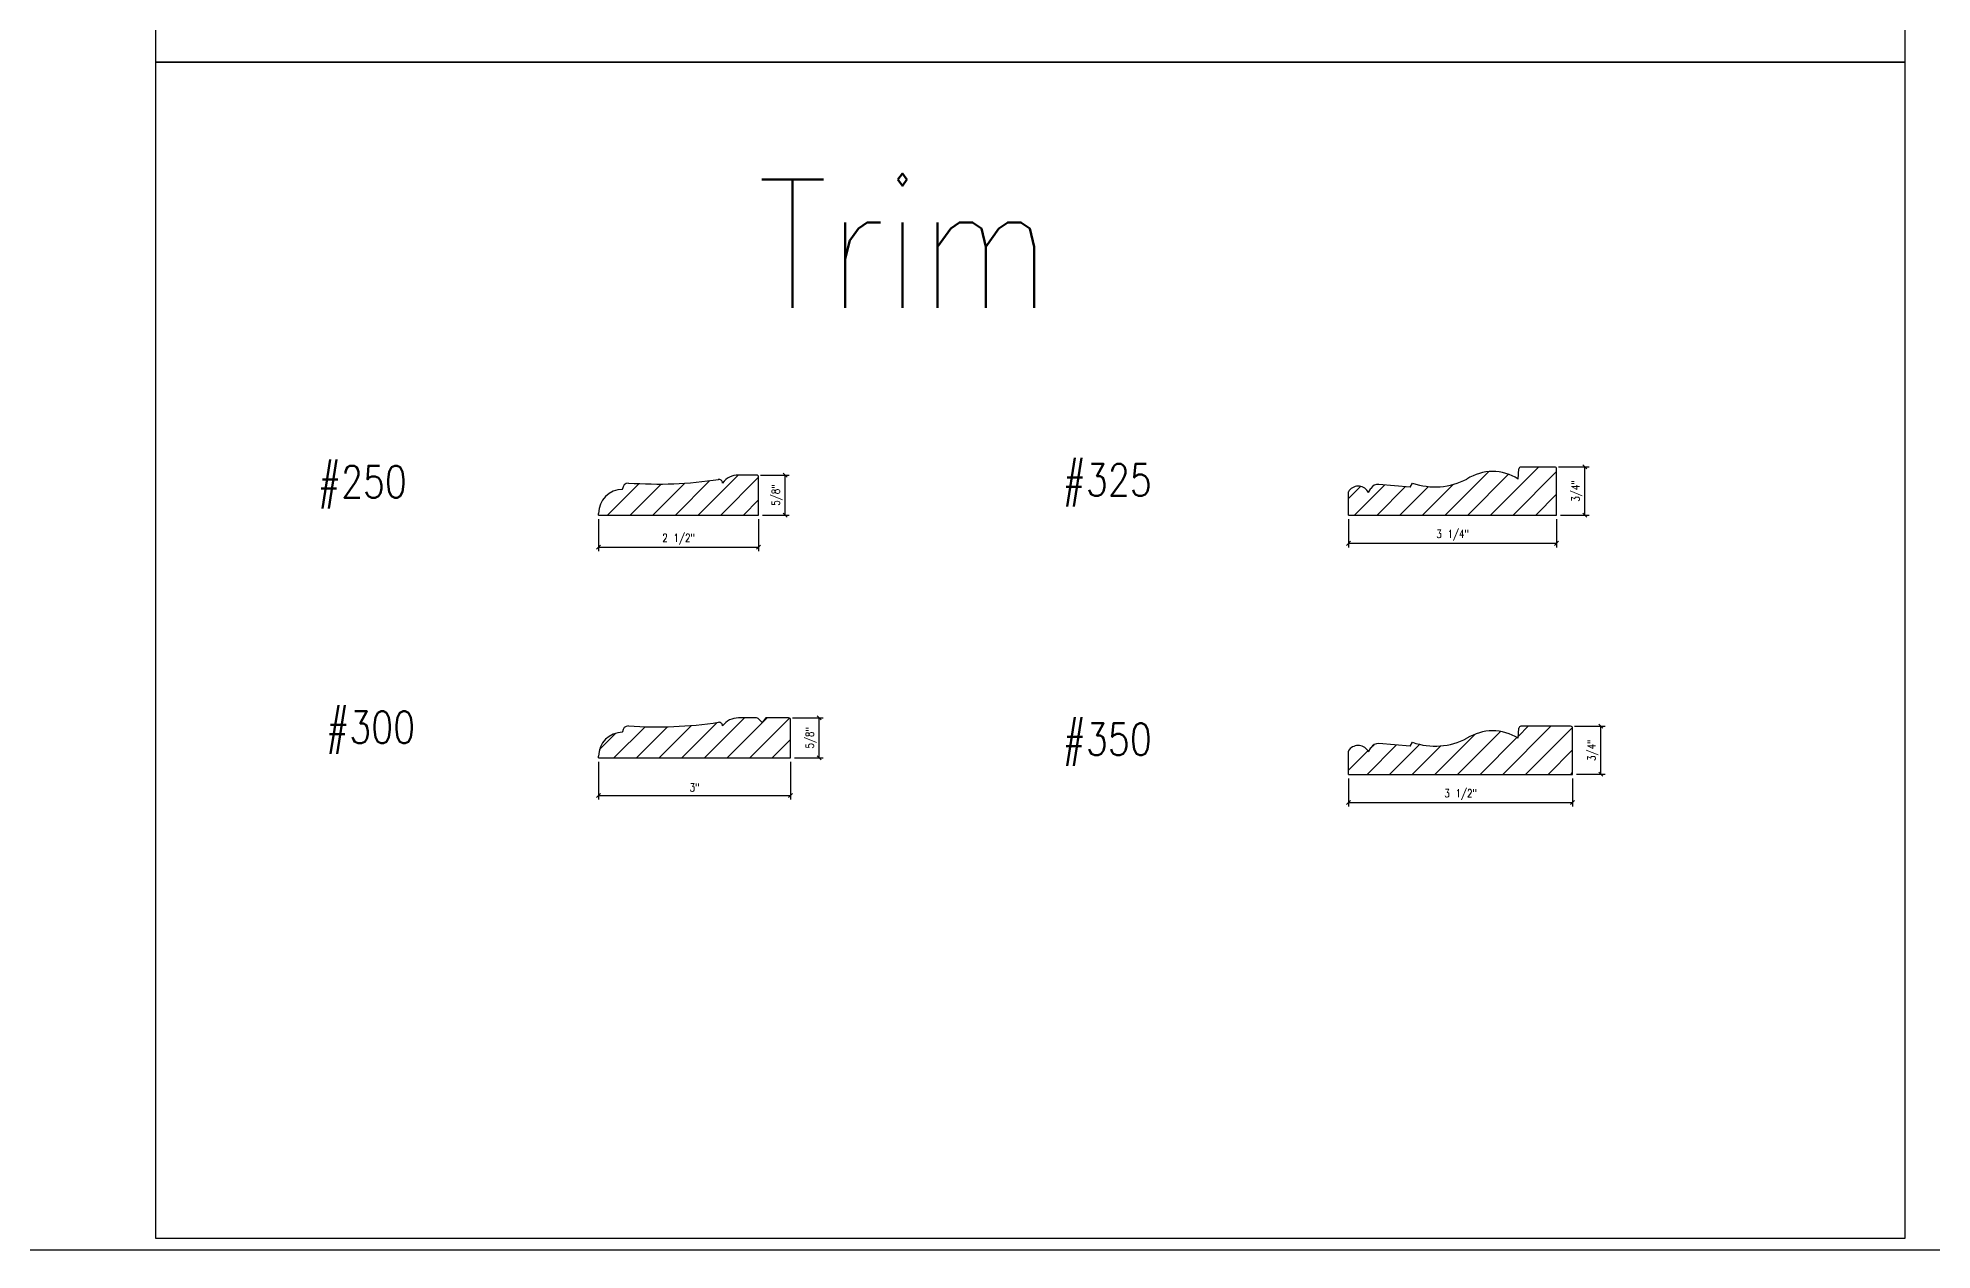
# Model space of a CAD drawing. Header units: inches. Extents: x 1985 to 11287, y 379 to 3234.
# Drawn here: x 8928.88 to 8958.47, y 1356.37 to 1375.3 of the extents above; entities that cross this region are included whole.
import ezdxf

# ---------------------------------------------------------------- set-up
doc = ezdxf.new("R2010")
doc.units = ezdxf.units.IN
doc.header["$MEASUREMENT"] = 0
doc.layers.get('0').update_dxf_attribs({"linetype": 'CONTINUOUS'})
doc.layers.get('Defpoints').update_dxf_attribs({"linetype": 'CONTINUOUS'})
for name, color, linetype in [('COTE1-1 99', 7, 'CONTINUOUS'), ('detail 99', 30, 'CONTINUOUS'), ('hatch 99', 1, 'CONTINUOUS'), ('separation 99', 3, 'CONTINUOUS'), ('wood detail 99', 7, 'CONTINUOUS')]:
    doc.layers.add(name, color=color, linetype=linetype)
doc.styles.get("Standard").update_dxf_attribs({"font": 'txt.shx', "width": 0.8})
doc.dimstyles.new('Muntin', dxfattribs={"dimtxt": 0.125, "dimasz": 0.0625, "dimexe": 0.0625, "dimexo": 0.0625, "dimgap": 0.0625, "dimtad": 1, "dimdec": 5, "dimzin": 0, "dimdsep": 46, "dimlunit": 5, "dimtxsty": 'Standard', "dimblk": 'OBLIQUE', "dimcen": 0.125, "dimclrd": 1, "dimclre": 1, "dimadec": 1, "dimazin": 0, "dimtfac": 0.375, "dimtdec": 5, "dimtmove": 0, "dimatfit": 3, "dimldrblk": 'OBLIQUE', "dimfxl": 1, "dimfrac": 2, "dimtolj": 1, "dimtzin": 0, "dimarcsym": 0})
pattern_1 = [(45, (1746.45071, -1435.8899), (-0.176776695, 0.176776695), [])]

# ---------------------------------------------------------------- blocks, each defined once
blk = doc.blocks.new('_OBLIQUE')
at = {"color": 0, "linetype": 'ByBlock'}
blk.add_line((-0.5, -0.5), (0.5, 0.5), dxfattribs=at)
blk = doc.blocks.new('*D3193')
at = {"layer": 'COTE1-1 99', "color": 1, "lineweight": -2, "transparency": 16777216}
for p, q in [((8949.355, 1367.782), (8949.355, 1367.34)), ((8952.605, 1367.782), (8952.605, 1367.34)), ((8949.355, 1367.403), (8952.605, 1367.403))]:
    blk.add_line(p, q, dxfattribs=at)
at = {"layer": 'Defpoints', "color": 0, "transparency": 16777216}
for p in [(8949.355, 1367.845), (8952.605, 1367.845), (8952.605, 1367.403)]:
    blk.add_point(p, dxfattribs=at)
at = {"layer": 'COTE1-1 99', "color": 1, "lineweight": -2, "transparency": 16777216, "xscale": 0.0625, "yscale": 0.0625, "zscale": 0.0625, "rotation": 180}
blk.add_blockref('_OBLIQUE', (8949.355, 1367.403), dxfattribs=at)
at = {"layer": 'COTE1-1 99', "color": 1, "lineweight": -2, "transparency": 16777216, "xscale": 0.0625, "yscale": 0.0625, "zscale": 0.0625}
blk.add_blockref('_OBLIQUE', (8952.605, 1367.403), dxfattribs=at)
at = {"layer": 'COTE1-1 99', "color": 0, "transparency": 16777216, "insert": (8950.98, 1367.528), "char_height": 0.125, "attachment_point": 5}
blk.add_mtext('\\A1;3 1/4"', dxfattribs=at)
blk = doc.blocks.new('*D3194')
at = {"layer": 'COTE1-1 99', "color": 1, "lineweight": -2, "transparency": 16777216}
for p, q in [((8952.636, 1368.595), (8953.111, 1368.595)), ((8953.048, 1367.845), (8953.048, 1368.595)), ((8952.668, 1367.845), (8953.111, 1367.845))]:
    blk.add_line(p, q, dxfattribs=at)
at = {"layer": 'Defpoints', "color": 0, "transparency": 16777216}
for p in [(8952.573, 1368.595), (8953.048, 1368.595), (8952.605, 1367.845)]:
    blk.add_point(p, dxfattribs=at)
at = {"layer": 'COTE1-1 99', "color": 1, "lineweight": -2, "transparency": 16777216, "xscale": 0.0625, "yscale": 0.0625, "zscale": 0.0625}
for p, rotation in [((8953.048, 1368.595), 90), ((8953.048, 1367.845), 270)]:
    blk.add_blockref('_OBLIQUE', p, dxfattribs=dict(at, rotation=rotation))
at = {"layer": 'COTE1-1 99', "color": 0, "transparency": 16777216, "insert": (8952.923, 1368.22), "char_height": 0.125, "attachment_point": 5, "rotation": 90}
blk.add_mtext('\\A1;3/4"', dxfattribs=at)
blk = doc.blocks.new('*D3195')
at = {"layer": 'COTE1-1 99', "color": 1, "lineweight": -2, "transparency": 16777216}
for p, q in [((8937.64, 1363.99), (8937.64, 1363.404)), ((8940.64, 1363.99), (8940.64, 1363.404)), ((8937.64, 1363.466), (8940.64, 1363.466))]:
    blk.add_line(p, q, dxfattribs=at)
at = {"layer": 'Defpoints', "color": 0, "transparency": 16777216}
for p in [(8937.64, 1364.053), (8940.64, 1364.053), (8940.64, 1363.466)]:
    blk.add_point(p, dxfattribs=at)
at = {"layer": 'COTE1-1 99', "color": 1, "lineweight": -2, "transparency": 16777216, "xscale": 0.0625, "yscale": 0.0625, "zscale": 0.0625, "rotation": 180}
blk.add_blockref('_OBLIQUE', (8937.64, 1363.466), dxfattribs=at)
at = {"layer": 'COTE1-1 99', "color": 1, "lineweight": -2, "transparency": 16777216, "xscale": 0.0625, "yscale": 0.0625, "zscale": 0.0625}
blk.add_blockref('_OBLIQUE', (8940.64, 1363.466), dxfattribs=at)
at = {"layer": 'COTE1-1 99', "color": 0, "transparency": 16777216, "insert": (8939.14, 1363.591), "char_height": 0.125, "attachment_point": 5}
blk.add_mtext('\\A1;3"', dxfattribs=at)
blk = doc.blocks.new('*D3196')
at = {"layer": 'COTE1-1 99', "color": 1, "lineweight": -2, "transparency": 16777216}
for p, q in [((8940.671, 1364.678), (8941.147, 1364.678)), ((8941.085, 1364.053), (8941.085, 1364.678)), ((8940.703, 1364.053), (8941.147, 1364.053))]:
    blk.add_line(p, q, dxfattribs=at)
at = {"layer": 'Defpoints', "color": 0, "transparency": 16777216}
for p in [(8940.608, 1364.678), (8941.085, 1364.678), (8940.64, 1364.053)]:
    blk.add_point(p, dxfattribs=at)
at = {"layer": 'COTE1-1 99', "color": 1, "lineweight": -2, "transparency": 16777216, "xscale": 0.0625, "yscale": 0.0625, "zscale": 0.0625}
for p, rotation in [((8941.085, 1364.678), 90), ((8941.085, 1364.053), 270)]:
    blk.add_blockref('_OBLIQUE', p, dxfattribs=dict(at, rotation=rotation))
at = {"layer": 'COTE1-1 99', "color": 0, "transparency": 16777216, "insert": (8940.96, 1364.365), "char_height": 0.125, "attachment_point": 5, "rotation": 90}
blk.add_mtext('\\A1;5/8"', dxfattribs=at)
blk = doc.blocks.new('*D3197')
at = {"layer": 'COTE1-1 99', "color": 1, "lineweight": -2, "transparency": 16777216}
for p, q in [((8937.64, 1367.782), (8937.64, 1367.279)), ((8940.14, 1367.782), (8940.14, 1367.279)), ((8937.64, 1367.342), (8940.14, 1367.342))]:
    blk.add_line(p, q, dxfattribs=at)
at = {"layer": 'Defpoints', "color": 0, "transparency": 16777216}
for p in [(8937.64, 1367.845), (8940.14, 1367.845), (8940.14, 1367.342)]:
    blk.add_point(p, dxfattribs=at)
at = {"layer": 'COTE1-1 99', "color": 1, "lineweight": -2, "transparency": 16777216, "xscale": 0.0625, "yscale": 0.0625, "zscale": 0.0625, "rotation": 180}
blk.add_blockref('_OBLIQUE', (8937.64, 1367.342), dxfattribs=at)
at = {"layer": 'COTE1-1 99', "color": 1, "lineweight": -2, "transparency": 16777216, "xscale": 0.0625, "yscale": 0.0625, "zscale": 0.0625}
blk.add_blockref('_OBLIQUE', (8940.14, 1367.342), dxfattribs=at)
at = {"layer": 'COTE1-1 99', "color": 0, "transparency": 16777216, "insert": (8938.89, 1367.467), "char_height": 0.125, "attachment_point": 5}
blk.add_mtext('\\A1;2 1/2"', dxfattribs=at)
blk = doc.blocks.new('*D3198')
at = {"layer": 'COTE1-1 99', "color": 1, "lineweight": -2, "transparency": 16777216}
for p, q in [((8940.171, 1368.47), (8940.617, 1368.47)), ((8940.554, 1367.845), (8940.554, 1368.47)), ((8940.203, 1367.845), (8940.617, 1367.845))]:
    blk.add_line(p, q, dxfattribs=at)
at = {"layer": 'Defpoints', "color": 0, "transparency": 16777216}
for p in [(8940.108, 1368.47), (8940.554, 1368.47), (8940.14, 1367.845)]:
    blk.add_point(p, dxfattribs=at)
at = {"layer": 'COTE1-1 99', "color": 1, "lineweight": -2, "transparency": 16777216, "xscale": 0.0625, "yscale": 0.0625, "zscale": 0.0625}
for p, rotation in [((8940.554, 1368.47), 90), ((8940.554, 1367.845), 270)]:
    blk.add_blockref('_OBLIQUE', p, dxfattribs=dict(at, rotation=rotation))
at = {"layer": 'COTE1-1 99', "color": 0, "transparency": 16777216, "insert": (8940.429, 1368.157), "char_height": 0.125, "attachment_point": 5, "rotation": 90}
blk.add_mtext('\\A1;5/8"', dxfattribs=at)
blk = doc.blocks.new('*D3162')
at = {"layer": 'COTE1-1 99', "color": 1, "lineweight": -2, "transparency": 16777216}
for p, q in [((8949.355, 1363.733), (8949.355, 1363.291)), ((8952.855, 1363.733), (8952.855, 1363.291)), ((8949.355, 1363.354), (8952.855, 1363.354))]:
    blk.add_line(p, q, dxfattribs=at)
at = {"layer": 'Defpoints', "color": 0, "transparency": 16777216}
for p in [(8949.355, 1363.796), (8952.855, 1363.796), (8952.855, 1363.354)]:
    blk.add_point(p, dxfattribs=at)
at = {"layer": 'COTE1-1 99', "color": 1, "lineweight": -2, "transparency": 16777216, "xscale": 0.0625, "yscale": 0.0625, "zscale": 0.0625, "rotation": 180}
blk.add_blockref('_OBLIQUE', (8949.355, 1363.354), dxfattribs=at)
at = {"layer": 'COTE1-1 99', "color": 1, "lineweight": -2, "transparency": 16777216, "xscale": 0.0625, "yscale": 0.0625, "zscale": 0.0625}
blk.add_blockref('_OBLIQUE', (8952.855, 1363.354), dxfattribs=at)
at = {"layer": 'COTE1-1 99', "color": 0, "transparency": 16777216, "insert": (8951.105, 1363.479), "char_height": 0.125, "attachment_point": 5}
blk.add_mtext('\\A1;3 1/2"', dxfattribs=at)
blk = doc.blocks.new('*D3163')
at = {"layer": 'COTE1-1 99', "color": 1, "lineweight": -2, "transparency": 16777216}
for p, q in [((8952.886, 1364.546), (8953.361, 1364.546)), ((8953.298, 1363.796), (8953.298, 1364.546)), ((8952.918, 1363.796), (8953.361, 1363.796))]:
    blk.add_line(p, q, dxfattribs=at)
at = {"layer": 'Defpoints', "color": 0, "transparency": 16777216}
for p in [(8952.823, 1364.546), (8953.298, 1364.546), (8952.855, 1363.796)]:
    blk.add_point(p, dxfattribs=at)
at = {"layer": 'COTE1-1 99', "color": 1, "lineweight": -2, "transparency": 16777216, "xscale": 0.0625, "yscale": 0.0625, "zscale": 0.0625}
for p, rotation in [((8953.298, 1364.546), 90), ((8953.298, 1363.796), 270)]:
    blk.add_blockref('_OBLIQUE', p, dxfattribs=dict(at, rotation=rotation))
at = {"layer": 'COTE1-1 99', "color": 0, "transparency": 16777216, "insert": (8953.173, 1364.171), "char_height": 0.125, "attachment_point": 5, "rotation": 90}
blk.add_mtext('\\A1;3/4"', dxfattribs=at)

msp = doc.modelspace()

# ---------------------------------------------------------------- hatches: boundary and pattern name
at = {"layer": 'hatch 99'}
h = msp.add_hatch(dxfattribs=at)
h.set_pattern_fill('ANSI31', color=256, scale=2, style=0)
h.set_pattern_definition(pattern_1)
h.paths.add_polyline_path([(8940.140271, 1367.84459), (8940.140271, 1368.43759, 0.414213562), (8940.108271, 1368.46959), (8939.827771, 1368.46959, 0.286349806), (8939.547098, 1368.294492, 0.84535987), (8939.513213, 1368.400121, -0.054552724), (8938.108271, 1368.34459, 0.436456618), (8938.015534, 1368.24459, 0.434101056), (8937.641105, 1367.84459)])
h = msp.add_hatch(dxfattribs=at)
h.set_pattern_fill('ANSI31', color=256, scale=2, style=0)
h.set_pattern_definition(pattern_1)
h.paths.add_polyline_path([(8952.605075, 1368.56259, 0.414213562), (8952.573075, 1368.59459), (8952.047075, 1368.59459, 0.395647364), (8952.01514, 1368.56463), (8952.005075, 1368.40709, 0.29375), (8951.205075, 1368.40709, -0.208468757), (8950.355075, 1368.34459), (8950.315075, 1368.28209), (8949.828765, 1368.324108, 0.291528784), (8949.704908, 1368.259445), (8949.667575, 1368.19459, 0.535856977), (8949.362595, 1368.229146, 0.176751721), (8949.355075, 1368.208536), (8949.355075, 1367.84459), (8952.605075, 1367.84459)])
h = msp.add_hatch(dxfattribs=at)
h.set_pattern_fill('ANSI31', color=256, scale=2, style=0)
h.set_pattern_definition(pattern_1)
h.paths.add_polyline_path([(8940.640271, 1364.645639, 0.414213562), (8940.608271, 1364.677639), (8940.255271, 1364.677639), (8940.195271, 1364.602639), (8940.131116, 1364.668047, 0.201426353), (8940.108271, 1364.677639), (8939.827771, 1364.677639, 0.236067977), (8939.577771, 1364.552639, 0.45777608), (8939.513213, 1364.60817, -0.054552724), (8938.108271, 1364.552639, 0.436456618), (8938.015534, 1364.452639, 0.434101056), (8937.641105, 1364.052639), (8940.640271, 1364.052639)])
h = msp.add_hatch(dxfattribs=at)
h.set_pattern_fill('ANSI31', color=256, scale=2, style=0)
h.set_pattern_definition(pattern_1)
h.paths.add_polyline_path([(8952.855075, 1364.513708, 0.414213562), (8952.823075, 1364.545708), (8952.047075, 1364.545708, 0.395647364), (8952.01514, 1364.515749), (8952.005075, 1364.358208, 0.29375), (8951.205075, 1364.358208, -0.208468757), (8950.355075, 1364.295708), (8950.315075, 1364.233208), (8949.828765, 1364.275226, 0.291528784), (8949.704908, 1364.210564), (8949.667575, 1364.145708, 0.535856977), (8949.362595, 1364.180264, 0.176751721), (8949.355075, 1364.159654), (8949.355075, 1363.795708), (8952.855075, 1363.795708)])

# ---------------------------------------------------------------- linework, layer by layer
at = {"layer": 'separation 99'}
for points in [[(8870.077342, 1422.121354), (9066.39145, 1422.121354), (9066.39145, 1356.36647), (8870.077342, 1356.36647)], [(8930.724119, 1422.121354), (8958.041513, 1422.121354), (8958.041513, 1374.915947), (8930.724119, 1374.915947)], [(8930.724119, 1374.915947), (8958.041513, 1374.915947), (8958.041513, 1356.546881), (8930.724119, 1356.546881)]]:
    msp.add_lwpolyline(points, close=True, dxfattribs=at)
at = {"layer": 'wood detail 99'}
for p, q in [((8940.108271, 1368.46959), (8939.827771, 1368.46959)), ((8940.140271, 1367.84459), (8940.140271, 1368.43759)), ((8952.005075, 1368.40709), (8952.01514, 1368.56463)), ((8952.573075, 1368.59459), (8952.047075, 1368.59459)), ((8952.605075, 1367.84459), (8952.605075, 1368.56259)), ((8938.015271, 1368.24459), (8938.015271, 1368.25159)), ((8949.355075, 1367.84459), (8949.355075, 1368.208536)), ((8949.667575, 1368.19459), (8949.704908, 1368.259445)), ((8950.315075, 1368.28209), (8949.828765, 1368.324108)), ((8950.315075, 1368.28209), (8950.355075, 1368.34459)), ((8937.640271, 1367.84459), (8937.640271, 1367.86959)), ((8937.640271, 1367.84459), (8940.140271, 1367.84459)), ((8949.355075, 1367.84459), (8952.605075, 1367.84459)), ((8940.108271, 1364.677639), (8939.827771, 1364.677639)), ((8940.195271, 1364.602639), (8940.131116, 1364.668047)), ((8940.255271, 1364.677639), (8940.195271, 1364.602639)), ((8940.608271, 1364.677639), (8940.255271, 1364.677639)), ((8940.640271, 1364.052639), (8940.640271, 1364.645639)), ((8938.015271, 1364.452639), (8938.015271, 1364.459639)), ((8950.315075, 1364.233208), (8949.828765, 1364.275226)), ((8950.315075, 1364.233208), (8950.355075, 1364.295708)), ((8952.005075, 1364.358208), (8952.01514, 1364.515749)), ((8952.823075, 1364.545708), (8952.047075, 1364.545708)), ((8952.855075, 1363.795708), (8952.855075, 1364.513708)), ((8937.640271, 1364.052639), (8937.640271, 1364.077639)), ((8937.640271, 1364.052639), (8940.640271, 1364.052639)), ((8949.355075, 1363.795708), (8949.355075, 1364.159654)), ((8949.667575, 1364.145708), (8949.704908, 1364.210564)), ((8949.355075, 1363.795708), (8952.855075, 1363.795708))]:
    msp.add_line(p, q, dxfattribs=at)
for centre, radius, start, end in [((8938.557018, 1374.791656), 6.462665, 266.0183547, 278.5383472), ((8939.521521, 1368.34459), 0.05625, 0, 101.9354651), ((8939.827771, 1368.15709), 0.3125, 90, 143.1301024), ((8940.108271, 1368.43759), 0.032, 0, 90), ((8950.708381, 1369.350878), 1.066508, 250.6539066, 297.7568074), ((8951.605075, 1367.784989), 0.739601, 57.2596982, 122.7403018), ((8952.047075, 1368.56259), 0.032, 90, 176.3443918), ((8952.573075, 1368.56259), 0.032, 0, 90), ((8938.015271, 1367.86959), 0.375, 90, 180), ((8938.108271, 1368.25159), 0.093, 90, 180), ((8949.387075, 1368.208536), 0.032, 139.9055988, 180), ((8949.503593, 1368.110438), 0.184314, 27.1658298, 139.9055988), ((8949.817575, 1368.19459), 0.13, 85.0618704, 150.0735651), ((8938.557018, 1370.999705), 6.462665, 266.0183547, 278.5383472), ((8939.521521, 1364.552639), 0.05625, 0, 101.9354651), ((8939.827771, 1364.365139), 0.3125, 90, 143.1301024), ((8940.108271, 1364.645639), 0.032, 44.4460335, 90), ((8940.608271, 1364.645639), 0.032, 0, 90), ((8938.015271, 1364.077639), 0.375, 90, 180), ((8938.108271, 1364.459639), 0.093, 90, 180), ((8949.817575, 1364.145708), 0.13, 85.0618704, 150.0735651), ((8950.708381, 1365.301996), 1.066508, 250.6539066, 297.7568074), ((8951.605075, 1363.736107), 0.739601, 57.2596982, 122.7403018), ((8952.047075, 1364.513708), 0.032, 90, 176.3443918), ((8952.823075, 1364.513708), 0.032, 0, 90), ((8949.387075, 1364.159654), 0.032, 139.9055988, 180), ((8949.503593, 1364.061557), 0.184314, 27.1658298, 139.9055988)]:
    msp.add_arc(centre, radius, start, end, dxfattribs=at)

# ---------------------------------------------------------------- texts
at = {"layer": 'detail 99', "width": 2.69666263, "attachment_point": 1}
for s, insert, char_height in [('Trim', (8940.123312, 1373.081883), 2), ('#250', (8933.258307, 1368.614477), 0.5), ('#325', (8944.893416, 1368.642877), 0.5), ('#300', (8933.387635, 1364.781), 0.5), ('#350', (8944.893416, 1364.593995), 0.5)]:
    msp.add_mtext(s, dxfattribs=dict(at, insert=insert, char_height=char_height))

# ---------------------------------------------------------------- dimensions: what is measured, and where the dimension line sits
at = {"layer": 'COTE1-1 99'}
for base, p1, p2, picture, middle in [((8940.554155, 1368.46959), (8940.140271, 1367.84459), (8940.108271, 1368.46959), '*D3198', (8940.429155, 1368.15709)), ((8953.048016, 1368.59459), (8952.605075, 1367.84459), (8952.573075, 1368.59459), '*D3194', (8952.923016, 1368.21959)), ((8941.084646, 1364.677639), (8940.640271, 1364.052639), (8940.608271, 1364.677639), '*D3196', (8940.959646, 1364.365139)), ((8953.298016, 1364.545708), (8952.855075, 1363.795708), (8952.823075, 1364.545708), '*D3163', (8953.173016, 1364.170708))]:
    dim = msp.add_linear_dim(base=base, p1=p1, p2=p2, angle=90, dimstyle='Muntin', override={"dimpost": '"'}, dxfattribs=at)
    dim.commit()
    dim.dimension.update_dxf_attribs({"geometry": picture, "text_midpoint": middle})
for base, p1, p2, picture, middle in [((8940.140271, 1367.341702), (8937.640271, 1367.84459), (8940.140271, 1367.84459), '*D3197', (8938.890271, 1367.466702)), ((8952.605075, 1367.402742), (8949.355075, 1367.84459), (8952.605075, 1367.84459), '*D3193', (8950.980075, 1367.527742)), ((8940.640271, 1363.466488), (8937.640271, 1364.052639), (8940.640271, 1364.052639), '*D3195', (8939.140271, 1363.591488)), ((8952.855075, 1363.35386), (8949.355075, 1363.795708), (8952.855075, 1363.795708), '*D3162', (8951.105075, 1363.47886))]:
    dim = msp.add_linear_dim(base=base, p1=p1, p2=p2, dimstyle='Muntin', override={"dimpost": '"'}, dxfattribs=at)
    dim.commit()
    dim.dimension.update_dxf_attribs({"geometry": picture, "text_midpoint": middle})

doc.saveas('drawing.dxf')
